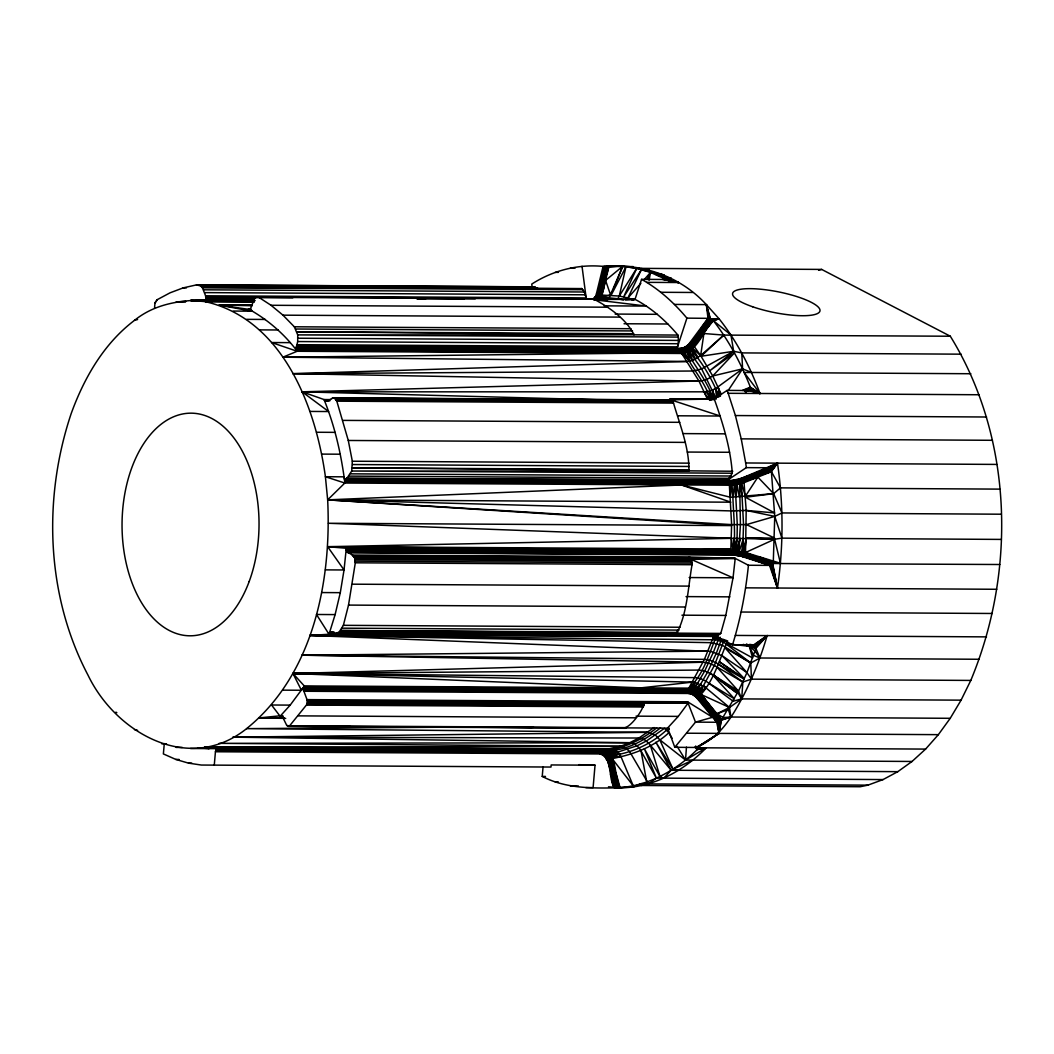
<?xml version="1.0" encoding="UTF-8"?>
<svg xmlns="http://www.w3.org/2000/svg" width="1054" height="1054" viewBox="0 0 1054 1054"><rect width="100%" height="100%" fill="white"/><g stroke="black" fill="none" stroke-linecap="round" stroke-linejoin="round"><path stroke-width="1.5" d="M641.583 268.375L821.646 269.416L950.313 336.226C1013.21 438.042 1016.306 571.242 970.787 680.423L751.436 679.158L746.957 672.623L722.016 655.654L710.633 651.359L309.916 635.443L329.019 634.258L335.119 614.601L340.297 592.664L344.039 569.977L327.649 546.697L346.199 548.264L346.977 551.782L734.875 554.193L743.847 556.011L769.525 565.379L777.457 588.027C783.517 546.67 783.544 504.497 777.483 463.154L741.12 478.424L731.898 480.519L346.397 478.332L344.816 483.035L327.662 499.859C331.641 581.597 313.315 674.692 246.583 728.643C189.338 774.479 116.111 733.452 88.075 675.285C46.06 595.589 42.766 498.252 71.198 413.537C84.109 377.964 103.872 343.472 134.53 320.337C168.574 292.854 214.581 301.299 254.791 300.851L190.603 300.469L205.016 301.576L254.264 301.866M346.977 551.782L352.418 555.063L689.132 556.999L735.218 558.396L748.432 565.26L769.525 565.379L772.055 564.246L773.307 561.453L774.756 516.394L771.396 471.652L770.026 468.898L767.444 467.752L746.351 467.633L727.84 479.952L346.397 478.332M285.7 718.393L259.442 717.879L281.971 715.626L286.622 725.178L289.363 726.14L306.991 704.322L307.333 700.515L303.592 690.383L304.263 685.93L688.815 688.143L694.164 689.329L699.777 692.9L721.832 719.619L730.883 717.036L950.234 718.301L961.077 700.159L970.787 680.423M697.155 747.734L719.012 733.4L716.72 722.254L695.917 696.944L692.096 694.336L688.407 693.466L688.025 691.648L688.446 688.881L704.415 659.356L713.927 635.694L716.443 635.14M769.525 565.379L741.568 556.367L734.071 555.023L732.965 552.454L733.452 550.583C736.641 527.382 731.384 503.311 733.162 480.426L743.702 481.718L757.852 477.119L773.649 493.641L781.949 512.942L1001.3 514.207M999.811 489.122L780.461 487.87L771.396 471.652L743.268 480.769L734.888 480.176L737.286 524.628L737.062 538.423L734.704 551.65L735.349 555.142L731.529 553.982L730.765 551.44L731.621 524.615L729.328 484.287L729.987 481.652L730.962 480.545L741.16 483.562L739.46 479.03L769.512 468.45L777.483 463.154L771.396 471.652L744.045 482.706L730.712 485.222L344.816 483.035L325.409 476.724C315.607 406.001 282.525 319.164 205.016 301.576L254.238 301.747M741.12 478.424L744.045 482.706L746.192 510.413L745.534 552.52L742.793 556.736L733.452 550.583L737.062 538.423L774.624 539.24L781.936 538.146L1001.3 539.411M780.461 487.87L773.649 493.641L730.514 497.29L730.699 483.312L731.898 480.519L744.045 482.706M604.298 727.787L623.994 727.892C630.635 727.405 642.966 710.633 644.126 702.992L307.333 700.515L687.919 702.702L695.495 722.135L674.797 747.286L667.656 727.958L678.262 716.391L687.999 703.242L644.126 702.992M346.331 550.175L730.896 552.375L738.459 555.629L740.422 524.628L739.671 483.944L738.103 479.451L742.214 479.214L770.527 469.452L777.483 463.154C762.371 470.413 747.115 480.321 729.987 481.652L345.435 479.438M353.34 555.735L690.041 557.671L692.07 563.086L692.03 564.72L355.317 562.796L354.75 558.04L352.418 555.063L354.75 558.04L355.317 562.796L348.518 605.088L343.38 625.325L339.032 632.229L335.001 633.375L330.916 632.136L329.362 633.48L717.629 635.391L720.765 633.414L725.798 615.431L733.044 577.803L735.218 558.396L691.345 558.146L689.132 556.999M543.06 766.825L542.23 776.416C565.445 788.563 592.15 788.366 617.644 787.812C647.96 786.179 675.851 770.711 697.102 749.644L697.722 748.406L696.51 747.484L674.797 747.286M325.396 569.871L344.039 569.977L346.199 549.239L730.765 551.44L740.264 556.025L742.609 551.848L746.272 538.792C744.585 550.228 744.98 562.243 732.912 551.519L734.071 538.357L737.062 538.423L736.43 550.86L737.181 551.94L743.307 556.486L770.434 565.234L777.457 588.027L772.648 563.508L745.534 552.52L734.783 550.689L346.199 548.264M742.609 551.848L743.544 524.615L741.331 482.468L729.328 484.287L344.777 482.073C341.127 453.892 334.75 425.908 324.026 399.545L302.116 391.824L701.648 380.929L707.366 379.163L712.728 375.975L734.467 352.919L709.803 370.731L733.65 351.298L741.792 352.906L961.143 354.17M329.335 400.309L324.408 400.27C328.097 404.209 334.447 392.602 336.819 401.179L348.281 440.467L352.326 461.217L351.72 471.033L347.267 477.765M669.145 399.743L670.37 398.715L714.243 398.965C722.794 422.878 730.541 447.976 732.293 473.22L351.72 471.033L688.921 470.993C689.329 447.779 679.935 425.144 673.519 403.102L671.174 400.019L668.144 400.191M214.278 765.112L215.438 751.752L600.003 753.953C612.941 757.892 607.974 778.247 614.35 787.707L633.151 787.061L633.243 785.81L619.963 754.269L615.826 750.343L610.912 748.92L204.911 747.141L209.153 748.604L601.834 750.474C623.599 752.582 644.02 740.909 660.529 727.853M736.179 497.132L737.089 484.484L736.311 479.899L742.754 479.913L770.803 469.886L777.483 463.154C763.504 472.614 746.864 480.874 729.645 482.442L345.093 480.229M950.234 718.301L938.376 734.651L925.596 749.091L912.039 761.462L685.522 760.066L686.457 747.167M631.886 299.995L635.022 299.349L641.557 279.35C659.066 289.125 674.086 302.801 686.905 318.137L708.96 318.348L713.374 320.693C729.012 340.811 741.041 363.485 750.356 387.161L750 389.901L746.548 391.429M709.302 399.097L714.243 398.965L727.128 390.402L748.221 390.52L760 393.485C750.092 366.766 736.891 341.153 719.105 318.809L713.374 320.693C702.702 330.719 698.235 351.311 681.714 353.472L297.149 351.272L296.214 347.873L297.689 341.549L297.715 334.895L294.316 326.78L282.973 315.172L271.036 305.278L258.586 297.188L256.557 296.872L254.646 298.098L250.826 308.005L249.297 309.428L219.272 305.12L252.143 305.028M296.951 344.684L677.524 346.871L678.526 340.416L677.893 335.067C665.864 320.732 651.622 308.137 635.022 299.349L255.555 297.307M280.641 715.679L290.193 705.113L303.881 686.681L689.738 688.973L695.416 690.91L701.002 695.403L720.066 721.213L719.012 733.4L696.813 747.563M164.292 743.557L163.37 753.926L175.82 759.433L188.521 763.136L201.367 765.046L550.992 767.048L551.176 764.954L595.036 765.204L593.099 787.575L585.84 787.628M690.884 562.454L691.345 558.146L354.131 556.749L691.464 559.977L354.75 558.04M707.484 399.229L699.013 381.14L681.306 352.787L680.765 350.086L681.068 348.228L684.718 347.359L688.42 344.645L707.998 318.255L706.338 304.606C680.093 275.95 641.254 262.947 603.112 266.398C578.079 263.948 552.823 270.509 531.756 284.079L532.165 287.228M715.574 635.562L713.558 634.943L732.53 644.798C740.554 618.909 745.679 592.203 748.432 565.26M719.605 634.416L339.032 632.229L676.892 633.164C687.458 612.414 688.038 587.407 692.03 564.72M950.313 336.226L723.795 335.093L703.901 333.525L700.66 355.58L712.728 375.975L721.199 394.064M912.039 761.462L897.81 771.66L883.054 779.578L867.916 785.151L648.553 783.886L629.673 751.634L625.365 747.76L620.398 746.351L204.911 747.141L217.862 748.09L602.414 750.29L607.078 752.306L610.529 756.706L616.682 787.694C650.74 789.064 682.926 771.765 706.246 747.826L925.596 749.091M730.765 551.44L736.43 550.86L740.198 538.515L737.102 555.392L731.16 553.245L346.595 551.031M215.438 751.752L216.254 749.223L217.862 748.09M600.003 753.953L601.834 750.474L620.398 746.351L629.739 742.714L638.922 738.024L654.099 727.537M711.081 635.035L714.375 635.048L716.259 636.629C708.736 654.35 703.479 674.903 688.815 688.143L692.768 691.767L695.917 696.944L699.145 693.545L714.349 665.496L724.361 639.62M732.53 644.798L753.623 644.916L755.665 645.865L756.047 647.986L746.957 672.623L738.485 691.081L721.081 720.475L719.012 733.4L696.51 747.484M649.066 280.364L650.516 272.419L636.695 268.375L622.703 266.319L608.988 266.227L600.398 294.988L597.407 300.14L601.043 297.505L595.984 295.515L603.112 266.398M604.653 267.242L607.012 266.333L599.397 294.883L594.456 297.768L596.59 299.758L599.397 294.883L605.51 266.372L598.369 294.659L595.8 299.204L594.706 300.074L594.074 299.336C601.953 290.799 601.36 277.031 604.509 266.385L597.394 294.343L593.56 298.506L596.959 297.821L600.398 294.988L607.512 266.306L633.27 266.662L625.971 266.794L611.175 295.094L622.703 266.319L605.576 280.39L599.489 299.705L602.111 294.843L608.988 266.227M594.074 299.336C608.013 296.938 602.809 276.003 607.512 266.306L604.904 267.229M689.883 351.193L691.49 343.156M670.173 399.69L670.37 398.715L670.805 399.848L720.238 416.027L677.999 415.79M665.72 636.194L309.916 635.443L715.113 639.804L716.074 635.786L713.927 635.694L717.59 636.774L718.011 640.345L713.518 651.952L704.704 670.99L693.176 690.871L692.096 694.336L688.038 690.686L303.473 688.473M596.59 299.758L601.254 297.123L617.815 298.717L619.291 296.055L625.971 266.794L648.671 269.56L641.359 269.745L623.612 297.004L636.695 268.375L648.671 269.56M604.087 266.398L600.846 279.89L602.862 280.43L604.785 280.535L608.606 266.254L617.763 266.188L610.029 267.176M622.703 266.319L609.199 297.702L598.751 298.572L595.405 296.596L598.369 294.659L606.248 266.346M604.785 280.535L608.29 266.267L617.763 266.188M602.414 750.29C618.092 753.61 613.929 776.429 619.436 787.615L615.18 787.707L607.275 759.236C609.317 751.542 602.493 750.83 615.826 750.343L605.286 751.225L602.44 754.506L600.424 752.161L215.859 749.961M196.466 284.896L200.51 285.884L202.302 287.531L537.896 288.335L533.179 286.833L196.466 284.896L183.159 287.887L170.063 292.814L157.296 299.639L155.004 302.88L154.556 307.755M677.511 632.453L340.811 630.516L676.892 633.164L677.735 630.16M282.762 690.146L301.404 690.251L303.618 687.537L688.17 689.751L693.321 694.981L695.416 690.91L696.826 690.752L707.59 672.083L716.47 652.9L721.687 638.79M602.862 280.43L607.012 266.333M695.64 747.405C718.749 738.472 730.448 719.605 741.713 698.907C752.411 678.763 760.724 657.472 767.154 635.615L753.623 644.916M677.524 346.871L686.905 318.137M303.592 690.383L688.157 692.597L689.329 693.532L689.738 688.973L691.424 688.473L697.181 698.315C713.136 683.624 719.144 660.331 727.655 640.885M729.328 484.287L730.712 485.222L733.202 497.264L735.033 484.814L732.438 484.142L732.056 485.143L729.421 483.338L344.869 481.125L344.052 476.83L325.409 476.724L327.662 499.859L731.595 525.59L328.413 523.271L734.071 538.357M727.84 479.952L732.293 473.22M703.901 333.525L689.606 350.798L296.253 348.834M647.011 279.494L650.516 272.419L663.822 274.87L656.497 275.054L671.253 278.414L664.323 278.638L650.516 272.419L644.073 279.718M689.738 688.973L695.166 682.386L706.193 687.471M737.326 550.965L743.847 556.011L757.866 560.53L758.854 558.989L772.648 563.508L999.798 564.509M596.511 293.934L600.398 294.988L619.291 296.055L636.695 268.375M757.852 477.119L745.362 496.289L741.634 483.443M720.106 637.183L718.011 640.345L715.113 639.804L713.123 637.749L715.771 636.576L713.571 636.471L329.019 634.258L316.477 614.482L335.119 614.601M728.354 390.243L742.583 368.847L741.792 352.906M710.633 400.177C705.271 381.008 689.263 366.225 683.176 347.925L686.589 348.294L693.572 346.041L712.135 319.599L719.105 318.809L706.338 304.606L674.534 304.422M296.214 347.873L680.765 350.086C695.838 347.464 699.882 328.11 709.368 318.427L706.338 304.606L710.488 318.756C701.332 328.782 696.971 345.33 683.519 350.679L680.858 349.124L296.293 346.911M600.477 297.202L602.111 294.843M155.004 302.88L157.296 299.639M641.557 279.35L662.65 279.468L664.323 278.638L678.565 282.525L646.761 282.353M713.558 399.69C707.353 380.481 693.466 364.961 684.718 347.359L692.794 345.435L713.071 320.363L719.105 318.809L711.687 319.322C701.463 329.322 697.076 349.638 680.989 351.957L296.438 349.744M720.686 638.513L718.011 640.345L723.927 642.36L725.6 640.015M709.368 318.427L699.948 330.574L703.216 332.959L713.374 320.693L730.962 334.961L733.65 351.298L701.081 356.265L723.795 335.093L700.66 355.58L688.42 344.645L690.317 343.67L700.752 331.114L709.988 318.598L706.338 304.606L708.96 318.348C698.96 327.241 695.416 346.331 680.858 349.124M719.039 396.739C711.648 377.819 701.2 360.376 687.379 345.633L691.108 344.21L710.989 318.967L719.105 318.809L712.794 320.1L703.216 332.959M712.135 319.599L691.951 344.803L685.93 346.687L701.648 368.887L716.364 398.992M700.752 331.114L710.488 318.756M609.199 297.702L607.394 299.929L600.358 298.677M701.595 331.72L711.687 319.322M715.113 639.804L717.853 635.97L716.259 636.629M668.737 727.985C653.282 743.228 632.347 753.07 610.78 755.744L608.83 755.349L605.457 757.339L604.851 753.715L601.834 750.474M640.845 283.368L627.934 297.953L619.291 296.055M688.157 692.597L692.214 693.545L696.43 696.378L717.537 722.161L719.012 733.4L721.331 720.225L730.883 717.036L729.5 707.471L703.545 685.877L694.823 696.009L688.446 688.881M688.038 690.686L692.768 691.767L697.748 695.008L719.526 721.503L719.012 733.4L717.972 722.082L699.434 696.72L697.577 692.28L699.382 692.583L706.035 687.748L699.145 693.545L718.92 721.779L719.012 733.4L720.396 721.015L698.459 694.257L693.176 690.871L688.17 689.751M746.403 644.271L756.074 646.879L767.154 635.615L754.48 645.048M739.407 482.969L738.09 484.273L730.435 481.006L345.883 478.793M979.298 659.264L759.947 657.999L755.916 648.46L749.434 645.377L749.394 644.534L755.981 646.471L767.154 635.615L754.796 645.153M729.5 707.471L717.049 713.729L712.557 717.287L695.495 722.135L716.72 722.254L721.081 720.475L701.661 694.77L729.5 707.471L741.713 698.907L961.077 700.159M697.972 683.124L691.885 688.565L690.528 693.769L688.025 691.648L303.473 689.448M752.306 644.705L755.402 645.562L767.154 635.615L756.047 647.986L749.434 645.377M669.171 728.367L666.721 730.409L664.349 728.406L646.445 740.988L637.143 745.745L618.052 752.029L608.29 753.386L604.509 756.061L603.349 752.806L601.294 750.856L216.729 748.643M721.002 641.214L723.387 639.251M699.013 381.14L293.038 373.683L687.353 361.456L692.755 360.442L700.66 355.58L694.27 346.595L689.632 343.222M656.655 727.866C641.873 739.948 623.902 748.393 604.864 750.698L610.266 758.458L618.316 787.667L619.133 787.628L610.529 756.706L606.01 758.445L605.576 753.083L603.837 750.725L601.412 754.137L600.148 753.017L215.596 750.817M601.294 750.856L606.327 752.609L606.419 759.644C628.895 755.902 651.53 748.801 668.776 732.807L666.721 730.409L669.316 729.104M970.853 373.735L751.502 372.47L742.583 368.847L715.534 388.649L709.764 390.994L704.256 391.824L302.116 391.824L328.611 411.534L309.968 411.429M696.826 690.752L703.545 685.877M694.27 346.595L691.806 347.978L692.083 348.9L686.457 351.614L681.306 352.787L296.741 350.574C283.948 333.71 267.742 319.757 249.297 309.428M505.09 726.733L246.583 728.643L647.881 732.319L655.535 735.205L659.764 739.75L685.522 760.066L706.246 747.826L697.55 748.011M746.957 672.623L725.086 647.894L750.791 662.979L759.947 657.999L755.046 651.122L749.328 646.326L744.809 644.653M733.65 351.298L701.648 368.887L693.374 371.008L293.038 373.683M781.949 512.942L774.756 516.394L746.495 524.602L731.621 524.615L327.662 499.859L681.516 484.972L730.514 497.29M610.49 774.361L616.05 773.149L620.068 787.588M741.331 482.468L770.803 469.886M774.624 539.24L745.534 552.52L780.434 563.258L774.624 539.24L746.285 537.817L774.624 538.107L746.495 524.602M608.501 786.798L618.316 787.667L614.35 787.707C608.659 777.457 614.969 755.613 600.424 752.161M692.689 760.197L672.992 769.196L655.878 742.227L671.148 770.237L897.81 771.66M730.435 481.006L739.803 479.372L755.454 473.114L756.561 474.326L769.512 468.45M745.138 390.691L750.606 388.228L760 393.485L744.137 372.523L751.502 372.47M254.646 298.098L257.584 296.833M746.377 390.929L750.474 389.163L760 393.485L750.356 387.161L742.833 390.217M770.527 469.452L743.268 480.769L729.421 483.338M745.204 391.798L749.407 390.283L760 393.485L750.567 387.912L742.925 390.547M633.151 787.061L641.254 783.623L648.553 783.886L656.392 778.089L883.054 779.578M687.353 361.456L282.841 357.201L297.149 351.272L271.629 342.537L290.272 342.642M744.519 390.428L750.567 387.912M745.521 391.745L750 389.901L760 393.485L750.553 388.913L746.021 390.731M745.784 391.363L750.264 389.532M746.206 391.561L749.065 390.388L746.285 391.508M745.297 391.706L748.221 390.52M768.366 467.884L755.454 473.114L768.722 468.016M757.51 476.131L771.172 470.703L777.483 463.154L771.291 471.112L757.51 476.131L756.561 474.326M744.532 390.599L750.606 388.228M745.613 391.601L750 389.901M745.968 390.902L750.474 389.163M717.049 713.729L728.288 709.566L730.883 717.036L723.202 717.576L717.049 713.729L721.331 720.225L699.777 692.9M604.469 750.553L608.118 749.368L613.402 749.289L603.837 750.725M818.589 270.285L821.646 269.416M691.806 347.978L687.076 349.151L681.991 348.176L681.859 349.058L683.032 353.406L689.975 361.206L686.997 352.286L680.818 351.048M134.53 320.337L137.587 319.533M690.291 349.296L683.295 349.73L681.068 348.228L296.517 346.015M712.728 375.975L742.583 368.847M601.254 297.123L610.582 295.015L605.576 280.39M867.916 785.151L860.209 786.732L641.069 785.48M697.722 748.406L706.246 747.826L697.102 749.644L695.126 747.22M695.693 746.324L697.708 748.669L706.246 747.826L697.34 749.394L695.311 747.009M577.249 289.336L581.768 288.585L584.377 291.998L586.156 297.979L205.583 295.792L202.302 287.531L582.875 289.718M605.286 751.225L618.052 752.029L607.078 752.306L603.678 755.283L600.806 751.436L216.254 749.223M695.469 746.759L697.55 749.078L706.246 747.826M773.649 493.641L745.415 497.251L774.585 512.916L746.192 510.413L731.318 510.926L327.662 499.859L730.804 502.191L681.516 484.972M204.529 300.851L208.336 300.601L200.3 300.904M697.853 697.893L696.325 693.822L691.885 688.565L695.166 682.386L692.544 682.122L640.977 687.867L292.972 673.48L301.404 690.251M619.963 754.269L609.686 755.165L609.159 753.478L619.963 754.269L620.542 757.088L610.529 756.706M625.43 299.889L635.022 299.349L593.521 299.481M185.833 301.457L176.189 301.826L185.517 301.879M593.257 298.809C608.58 306.872 626.076 318.677 634.021 334.816L677.893 335.067M304.263 685.93L292.972 673.48L703.097 662.215L708.591 663.098L714.349 665.496L742.846 682.004L751.436 679.158L750.791 662.979L723.927 642.36M354.131 556.749L691.226 559.437L735.218 558.396M670.805 399.848L714.243 398.965M327.649 546.697L730.83 549.002L682.9 550.201L327.649 546.697L731.384 538.317L732.965 550.557M615.641 787.707L609.265 758.63L609.686 755.165L611.307 756.719L617.947 787.667L615.641 787.707L611.36 773.952M664.191 278.533L671.253 278.414L663.743 278.256M282.841 357.201L633.862 353.209M233.105 737.154L638.922 738.024L644.02 739.381L648.645 743.123L671.148 770.237L663.704 778.313L660.041 776.561L644.363 748.788L656.392 778.089L639.251 747.918L634.785 744.098L629.739 742.714L233.105 737.154L647.881 732.319M703.097 662.215L302.05 655.18L707.985 651.135M292.972 673.48L699.224 670.067L704.704 670.99L713.136 674.889L738.485 691.081L741.713 698.907L733.136 701.213L706.206 681.279L700.594 678.605L695.153 677.63L292.972 673.48L692.544 682.122M629.739 742.714L219.166 743.347L620.398 746.351M284.132 717.893L259.442 717.879L284.132 718.011M252.156 305.173L219.272 305.12L251.853 311.167L248.704 309.481M416.897 298.651L464.432 298.809M595.036 765.204L578.923 764.677M417.529 298.769L425.75 298.809M349.968 726.496L287.61 726.18L626.063 728.077M395.909 726.733L532.099 727.418M570.477 267.966L575.26 267.993M555.194 272.354L558.475 272.367M198.521 284.988L535.234 286.925M537.211 287.821L200.51 285.884L581.768 288.585M183.159 287.887L186.439 287.9M203.804 289.81L584.377 291.998M660.977 292.287L692.794 292.472M204.911 292.617L585.484 294.804M256.557 296.872L594.298 298.769M205.583 295.792L205.767 297.254L292.867 297.755M416.132 298.466L475.288 298.809M205.767 297.254L205.965 298.177L255.266 298.453M205.965 298.177L206.268 298.993L253.935 299.27M206.268 298.993L206.689 299.679L254.343 299.942M206.689 299.679L254.844 300.456M190.603 300.469L208.336 300.601M604.153 305.831L646.392 306.082L593.521 299.679M271.036 305.278L607.75 307.215M252.183 305.317L219.272 305.12L252.117 305.673M248.112 309.323L251.405 309.349M233.197 311.062L251.853 311.167M615.141 314.066L657.38 314.316M282.973 315.172L619.686 317.109M246.676 319.349L265.318 319.454M624.034 323.749L667.907 324M294.316 326.78L631.017 328.716M295.845 329.006L632.545 330.943M259.521 329.876L278.177 329.981M633.704 333.696L297.004 331.76L634.021 334.816L297.715 334.895L678.302 337.082M297.953 338.229L678.526 340.416M297.689 341.549L678.275 343.736M685.166 346.779L691.714 346.819M727.128 390.402L728.195 393.3L979.35 394.749M332.432 397.806L671.174 400.019L673.519 403.102L336.819 401.179L334.474 398.096L671.174 400.019M356.081 398.399L449.702 398.939M538.396 399.453L633.652 399.993M335.396 398.807L672.109 400.731M324.026 399.545L330.587 399.585M336.2 399.848L672.9 401.785M324.882 400.849L329.81 400.876M728.195 393.3L735.402 415.553L986.557 417.002M343.103 420.388L679.804 422.325M683.111 433.602L725.363 433.84M316.516 432.259L335.159 432.364M735.402 415.553L741.239 438.859L992.407 440.295M348.281 440.467L684.995 442.39M687.3 452.047L729.552 452.285M321.681 454.103L340.323 454.208M741.239 438.859L745.679 462.969L996.834 464.419M352.326 461.217L689.039 463.154M352.616 464.537L689.329 466.474M689.118 469.807L352.405 467.871L732.793 471.243M350.587 473.839L731.16 476.026M349.072 476.118L729.645 478.305M347.451 552.362L732.003 554.575L743.307 556.486M347.991 552.757L734.071 555.023L731.529 553.982M355.172 559.529L691.885 561.466M355.369 561.15L692.07 563.086M689.171 577.552L733.044 577.803L691.226 559.437M352.51 584.179L689.211 586.116M745.652 587.842L996.807 589.278M321.654 592.559L340.297 592.664M686.022 596.604L729.895 596.854M348.518 605.088L685.219 607.012M741.199 612.031L992.367 613.481M681.925 615.18L725.798 615.431M343.38 625.325L680.08 627.249M342.286 628.171L679 630.108M676.892 633.164L720.765 633.414M330.916 632.136L334.197 632.163M330.337 632.387L333.631 632.413M424.011 632.927L440.453 633.019M606.432 633.981L622.874 634.073M329.81 632.848L333.104 632.861M344.605 632.927L439.926 633.48M527.026 633.981L623.981 634.534M735.349 635.43L986.504 636.879M337.056 633.204L717.629 635.391M303.855 691.253L688.407 693.466M307.083 699.619L687.656 701.806L712.557 717.287M307.465 701.49L644.165 703.426L307.333 700.515M307.439 702.491L644.152 704.428M307.281 703.453L643.994 705.389M306.991 704.322L643.691 706.259M290.193 705.113L271.55 705.007L280.021 716.127L283.302 716.14M306.582 705.073L643.283 706.997M636.01 716.153L678.262 716.391M298.453 715.864L635.167 717.8M626.59 727.642L287.083 725.771L349.533 726.166M439.926 726.733L533.601 727.326M607.552 727.787L667.854 728.143M288.19 726.377L625.483 728.301M687.208 733.215L938.376 734.651M161.842 743.861L166.506 743.887M176.097 747.405L182.316 747.444M190.51 748.498L209.153 748.604L197.941 747.76M175.82 759.433L179.101 759.447M188.521 763.136L191.802 763.162M542.23 776.416L545.471 776.429M555.076 781.831L558.264 781.844M570.372 785.941L578.369 785.981M302.05 655.18L704.415 659.356L709.922 660.212L715.706 662.571L744.124 679.092L719.368 661.767L744.335 678.605L722.016 655.654M309.916 635.443L711.318 642.676L722.767 645.496L750.791 662.979M302.116 391.824L604.798 399.967M730.896 552.375L744.835 554.47L772.437 563.811L777.457 588.027L770.83 565.115L744.361 555.326L731.16 553.245M688.025 691.648L692.438 692.662L697.063 695.719L718.538 721.898M734.704 551.65C750.527 552.955 764.611 562.032 780.434 563.258L773.03 562.704L759.249 558.04L759.552 557.026L773.149 562.349M726.496 640.463L726.654 643.717L749.328 646.326L755.916 648.46M600.806 751.436C615.72 754.901 610.898 777.22 617.328 787.681L617.644 787.812M600.148 753.017L604.219 754.466L607.275 759.236M610.78 755.744L620.542 757.088M662.65 279.468L678.565 282.525L664.481 278.888M663.453 279.429L678.565 282.525L664.481 278.981M746.192 510.413L774.756 516.394L781.936 538.146M663.77 279.389L678.565 282.525L664.389 279.112M617.815 298.717L623.507 299.968M678.46 770.395L672.992 769.196L659.764 739.75M134.438 729.631L137.6 730.343M663.822 274.87L641.359 269.745L627.934 297.953L633.652 299.797M664.244 279.244L678.565 282.525M698.17 691.608L695.416 690.91L694.164 689.329L700.818 684.309L695.416 690.91L698.618 697.34M758.854 558.989L745.231 553.521L743.755 552.085L741.634 552.678L743.32 538.647L739.276 551.242L744.361 555.326L772.437 563.811M743.478 553.087L744.835 554.47L758.379 559.845L772.055 564.246L777.457 588.027L771.62 564.654L757.866 560.53L770.434 565.234M751.805 644.653L755.665 645.865L767.154 635.615L756.087 647.538L746.403 644.389M743.281 644.363L749.328 646.326L753.57 655.404L759.947 657.999M752.819 644.679L755.402 645.562M749.394 644.534L756.074 646.879M681.306 352.787L683.032 353.406M758.379 559.845L771.62 564.654M750.58 644.376L755.981 646.471M680.989 351.957L684.296 353.156L684.283 352.392M732.438 484.142L729.645 482.442M730.751 550.478L732.912 551.519M726.654 643.717L752.635 657.946L749.328 646.326M115.874 712.148L116.849 712.688M708.723 683.097L734.414 698.828L712.952 675.258L710.383 673.532M718.327 664.165L742.846 682.004L741.713 698.907L737.774 692.504L713.136 674.889L737.339 693.334L712.952 675.258M680.765 350.086L683.862 351.575L688.763 351.377L692.755 360.442M729.987 481.652L737.089 484.484L739.315 496.921M681.714 353.472L689.975 361.206M715.626 715.02L721.081 720.475M714.81 715.679L720.066 721.213M717.972 722.082L713.229 716.852L716.72 722.254M716.957 667.129L738.485 691.081M713.993 716.312L718.92 721.779M695.574 746.654L697.55 749.078M695.759 746.245L697.708 748.669M633.243 785.81L611.966 758.445L619.436 787.615M709.856 400.415L705.284 394.183L706.905 391.614L710.225 400.217M692.465 348.571L698.235 357.556M668.776 732.807L672.123 738.261M677.142 746.43L685.522 760.066M690.91 349.915L695.561 359.203M607.789 752.187L608.83 755.349L608.25 758.893L616.682 787.694M718.512 396.936L715.534 388.649L716.615 397.529M614.35 773.162L619.133 787.628M613.349 773.333L617.947 787.667M650.489 745.665L660.041 776.561M687.656 701.806L687.919 702.702M712.175 399.94L709.764 390.994L711.042 400.085M720.528 396.027L718.156 387.042L719.698 396.33M714.731 399.4L712.688 389.993L713.98 399.545M739.671 483.944L742.424 496.645M640.977 750.514L646.761 782.108M745.679 462.969L746.351 467.633M582.019 266.28L586.156 297.979M608.118 749.368L554.562 750.013L204.911 747.141L608.118 749.368M249.179 581.505A111.316 68.497 -89.7 0 0 191.92 413.181A111.316 68.497 -89.7 0 0 130.564 578.778A111.316 68.497 -89.7 0 0 249.179 581.505M752.635 306.767A44.531 10.54 11.3 0 0 819.959 310.93A44.531 10.54 11.3 0 0 756.311 288.875A44.531 10.54 11.3 0 0 752.635 306.767"/></g></svg>
